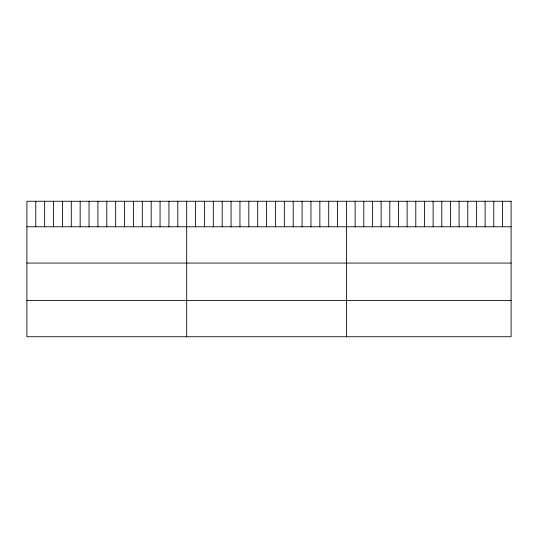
<?xml version="1.0" encoding="UTF-8"?>
<svg xmlns="http://www.w3.org/2000/svg" width="538" height="538" viewBox="0 0 538 538"><rect width="100%" height="100%" fill="white"/><g stroke="black" fill="none" stroke-linecap="round" stroke-linejoin="round"><path stroke-width="0.81" d="M26.9 226.774L511.1 226.774M26.9 263.062L511.1 263.062M26.9 300.453L511.1 300.453M502.438 201.252L502.438 226.774M493.77 201.252L493.77 226.774M485.108 201.252L485.108 226.774M476.439 201.252L476.439 226.774M467.778 201.252L467.778 226.774M459.109 201.252L459.109 226.774M450.447 201.252L450.447 226.774M441.785 201.252L441.785 226.774M433.117 201.252L433.117 226.774M424.455 201.252L424.455 226.774M415.787 201.252L415.787 226.774M407.125 201.252L407.125 226.774M398.463 201.252L398.463 226.774M389.794 201.252L389.794 226.774M381.133 201.252L381.133 226.774M372.464 201.252L372.464 226.774M363.802 201.252L363.802 226.774M355.134 201.252L355.134 226.774M346.472 201.252L346.472 336.748M337.595 201.252L337.595 226.774M328.718 201.252L328.718 226.774M319.841 201.252L319.841 226.774M310.964 201.252L310.964 226.774M302.087 201.252L302.087 226.774M293.21 201.252L293.21 226.774M284.333 201.252L284.333 226.774M275.456 201.252L275.456 226.774M266.579 201.252L266.579 226.774M257.702 201.252L257.702 226.774M248.825 201.252L248.825 226.774M239.948 201.252L239.948 226.774M231.071 201.252L231.071 226.774M222.194 201.252L222.194 226.774M213.317 201.252L213.317 226.774M204.44 201.252L204.44 226.774M195.563 201.252L195.563 226.774M186.686 201.252L186.686 336.748M177.809 201.252L177.809 226.774M168.932 201.252L168.932 226.774M160.055 201.252L160.055 226.774M151.178 201.252L151.178 226.774M142.301 201.252L142.301 226.774M133.424 201.252L133.424 226.774M124.547 201.252L124.547 226.774M115.67 201.252L115.67 226.774M106.793 201.252L106.793 226.774M97.916 201.252L97.916 226.774M89.039 201.252L89.039 226.774M80.162 201.252L80.162 226.774M71.285 201.252L71.285 226.774M62.408 201.252L62.408 226.774M53.531 201.252L53.531 226.774M44.654 201.252L44.654 226.774M35.777 201.252L35.777 226.774M511.1 201.252L26.9 201.252L26.9 336.748L511.1 336.748L511.1 201.252"/></g></svg>
